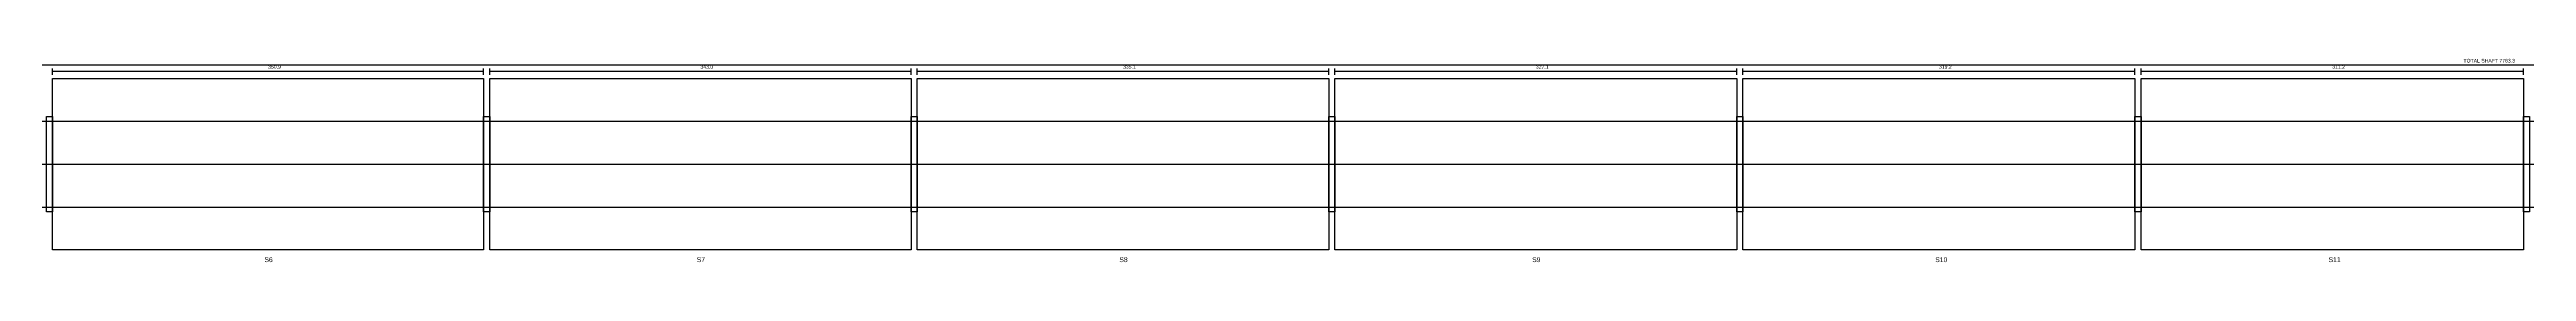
# Model space of a CAD drawing. Header units: metres. Extents: x -20 to 7811, y -89 to 86.
# Drawn here: x 1916 to 3933, y -80 to 86 of the extents above; entities that cross this region are included whole.
import ezdxf

# ---------------------------------------------------------------- set-up
doc = ezdxf.new("R2010")
doc.units = ezdxf.units.M
for name, color, linetype in [('CENTRE', 1, 'Continuous'), ('DIMENSION', 2, 'Continuous'), ('HATCH', 8, 'Continuous'), ('OUTLINE', 7, 'Continuous'), ('TITLE', 4, 'Continuous')]:
    doc.layers.add(name, color=color, linetype=linetype)

msp = doc.modelspace()

# ---------------------------------------------------------------- linework, layer by layer
at = {"layer": 'CENTRE'}
msp.add_line((-20, 0), (7783.3, 0), dxfattribs=at)
at = {"layer": 'DIMENSION', "color": 2}
for p, q in [((0, 81), (7763.3, 81)), ((1918.9, 73), (1918.9, 78)), ((1918.9, 76), (2269.8, 76)), ((2269.8, 73), (2269.8, 78)), ((2274.8, 73), (2274.8, 78)), ((2274.8, 76), (2617.8, 76)), ((2617.8, 73), (2617.8, 78)), ((2622.8, 73), (2622.8, 78)), ((2622.8, 76), (2957.9, 76)), ((2957.9, 73), (2957.9, 78)), ((2962.9, 73), (2962.9, 78)), ((2962.9, 76), (3290, 76)), ((3290, 73), (3290, 78)), ((3295, 73), (3295, 78)), ((3295, 76), (3614.2, 76)), ((3614.2, 73), (3614.2, 78)), ((3619.2, 73), (3619.2, 78)), ((3619.2, 76), (3930.4, 76)), ((3930.4, 73), (3930.4, 78))]:
    msp.add_line(p, q, dxfattribs=at)
at = {"layer": 'HATCH'}
for points in [[(1913.9, 39), (1918.9, 39), (1918.9, -39), (1913.9, -39)], [(2269.8, 39), (2274.8, 39), (2274.8, -39), (2269.8, -39)], [(2617.8, 39), (2622.8, 39), (2622.8, -39), (2617.8, -39)], [(2957.9, 39), (2962.9, 39), (2962.9, -39), (2957.9, -39)], [(3290, 39), (3295, 39), (3295, -39), (3290, -39)], [(3614.2, 39), (3619.2, 39), (3619.2, -39), (3614.2, -39)], [(3930.4, 39), (3935.4, 39), (3935.4, -39), (3930.4, -39)]]:
    msp.add_lwpolyline(points, close=True, dxfattribs=at)
at = {"layer": 'OUTLINE'}
for p, q in [((0, 35), (7763.3, 35)), ((0, -35), (7763.3, -35))]:
    msp.add_line(p, q, dxfattribs=at)
for points in [[(1918.9, 70), (2269.8, 70), (2269.8, -70), (1918.9, -70)], [(2274.8, 70), (2617.8, 70), (2617.8, -70), (2274.8, -70)], [(2622.8, 70), (2957.9, 70), (2957.9, -70), (2622.8, -70)], [(2962.9, 70), (3290, 70), (3290, -70), (2962.9, -70)], [(3295, 70), (3614.2, 70), (3614.2, -70), (3295, -70)], [(3619.2, 70), (3930.4, 70), (3930.4, -70), (3619.2, -70)]]:
    msp.add_lwpolyline(points, close=True, dxfattribs=at)

# ---------------------------------------------------------------- texts
at = {"layer": 'DIMENSION'}
for s, p in [('350.9', (2094.35, 78)), ('343.0', (2446.3, 78)), ('335.1', (2790.35, 78)), ('327.1', (3126.45, 78)), ('319.2', (3454.6, 78)), ('311.2', (3774.8, 78)), ('TOTAL SHAFT 7763.3', (3881.65, 83))]:
    msp.add_text(s, height=3, dxfattribs=at).set_placement(p)
at = {"layer": 'TITLE'}
for s, p in [('S6', (2091.35, -80)), ('S7', (2443.3, -80)), ('S8', (2787.35, -80)), ('S9', (3123.45, -80)), ('S10', (3451.6, -80)), ('S11', (3771.8, -80))]:
    msp.add_text(s, height=4, dxfattribs=at).set_placement(p)

doc.saveas('drawing.dxf')
